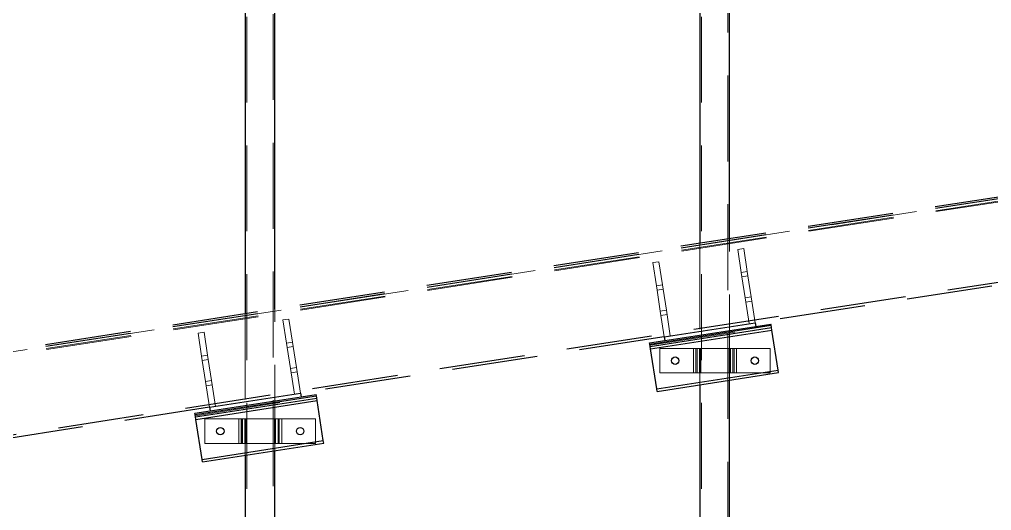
# Model space of a CAD drawing. Header units: millimetres. Extents: x 122 to 2816, y -707 to 556.
# Drawn here: x 641.64 to 656.04, y 308.33 to 315.6 of the extents above; entities that cross this region are included whole.
import ezdxf

# ---------------------------------------------------------------- set-up
doc = ezdxf.new("R2010")
doc.units = ezdxf.units.MM
doc.linetypes.add('HIDDEN', pattern=[1.905, 1.27, -0.635])

msp = doc.modelspace()

# ---------------------------------------------------------------- linework, layer by layer
at = {"color": 7, "linetype": 'HIDDEN', "lineweight": 18}
for p, q in [((645.00863, 327.067877), (645.00863, 302.976968)), ((645.397357, 302.976968), (645.397357, 327.067877)), ((651.744993, 327.067877), (651.744993, 302.067877)), ((652.13372, 302.067877), (652.13372, 327.067877)), ((665.881701, 314.418859), (627.312573, 308.448043)), ((627.317658, 308.480892), (665.876854, 314.450171)), ((665.883738, 314.405703), (627.310436, 308.43424)), ((651.719811, 312.285489), (651.719811, 310.19247)), ((652.158902, 310.260445), (652.158902, 312.353464)), ((652.369938, 312.208192), (652.280099, 312.194284)), ((652.332994, 311.8526), (652.280099, 312.194284)), ((652.422833, 311.866508), (652.369938, 312.208192)), ((651.112192, 312.013483), (651.022353, 311.999575)), ((651.075249, 311.657891), (651.022353, 311.999575)), ((651.165088, 311.671798), (651.112192, 312.013483)), ((652.422833, 311.866508), (652.332994, 311.8526)), ((652.342828, 311.789074), (652.332994, 311.8526)), ((652.432667, 311.802982), (652.422833, 311.866508)), ((652.432667, 311.802982), (652.342828, 311.789074)), ((652.391017, 311.477798), (652.342828, 311.789074)), ((652.480855, 311.491706), (652.432667, 311.802982)), ((651.165088, 311.671798), (651.075249, 311.657891)), ((651.085083, 311.594365), (651.075249, 311.657891)), ((651.174922, 311.608273), (651.085083, 311.594365)), ((651.133271, 311.283089), (651.085083, 311.594365)), ((651.174922, 311.608273), (651.165088, 311.671798)), ((651.22311, 311.296997), (651.174922, 311.608273)), ((652.480855, 311.491706), (652.391017, 311.477798)), ((652.450022, 311.096644), (652.391017, 311.477798)), ((652.49069, 311.42818), (652.400851, 311.414272)), ((652.539861, 311.110551), (652.480855, 311.491706)), ((645.422539, 309.217601), (645.422539, 311.310619)), ((651.22311, 311.296997), (651.133271, 311.283089)), ((651.192277, 310.901934), (651.133271, 311.283089)), ((651.282116, 310.915842), (651.22311, 311.296997)), ((644.983448, 311.242645), (644.983448, 309.149626)), ((645.632017, 311.165107), (645.542178, 311.151199)), ((645.595073, 310.809515), (645.542178, 311.151199)), ((645.684912, 310.823422), (645.632017, 311.165107)), ((651.232945, 311.233471), (651.143106, 311.219563)), ((644.374272, 310.970398), (644.284433, 310.95649)), ((644.427167, 310.628713), (644.374272, 310.970398)), ((650.981588, 310.777326), (652.778366, 311.055482)), ((644.337328, 310.614805), (644.284433, 310.95649)), ((645.684912, 310.823422), (645.595073, 310.809515)), ((645.694747, 310.759897), (645.684912, 310.823422)), ((645.604908, 310.745989), (645.595073, 310.809515)), ((645.694747, 310.759897), (645.604908, 310.745989)), ((645.653096, 310.434713), (645.604908, 310.745989)), ((645.742935, 310.448621), (645.694747, 310.759897)), ((651.125769, 310.730444), (651.125769, 310.366808)), ((651.125769, 310.730444), (651.625769, 310.730444)), ((651.625769, 310.730444), (651.625769, 310.366808)), ((651.625769, 310.730444), (651.73486, 310.730444)), ((651.662133, 310.730444), (651.662133, 310.366808)), ((651.677366, 310.730444), (651.677366, 310.366808)), ((651.680314, 310.366808), (651.680314, 310.730444)), ((651.716678, 310.730444), (651.716678, 310.366808)), ((651.728963, 310.730444), (651.728963, 310.366808)), ((651.73486, 310.730444), (652.153042, 310.730444)), ((651.73486, 310.366808), (651.73486, 310.730444)), ((652.153042, 310.730444), (652.262133, 310.730444)), ((652.153042, 310.730444), (652.153042, 310.366808)), ((652.158939, 310.730444), (652.158939, 310.366808)), ((652.171224, 310.366808), (652.171224, 310.730444)), ((652.207587, 310.730444), (652.207587, 310.366808)), ((652.210536, 310.730444), (652.210536, 310.366808)), ((652.225769, 310.366808), (652.225769, 310.730444)), ((652.262133, 310.730444), (652.262133, 310.366808)), ((652.262133, 310.730444), (652.762133, 310.730444)), ((652.762133, 310.730444), (652.762133, 310.366808)), ((644.427167, 310.628713), (644.337328, 310.614805)), ((644.347162, 310.55128), (644.337328, 310.614805)), ((644.437001, 310.565187), (644.347162, 310.55128)), ((644.395351, 310.240004), (644.347162, 310.55128)), ((644.437001, 310.565187), (644.427167, 310.628713)), ((644.485189, 310.253911), (644.437001, 310.565187)), ((645.742935, 310.448621), (645.653096, 310.434713)), ((645.712102, 310.053558), (645.653096, 310.434713)), ((645.752769, 310.385095), (645.66293, 310.371187)), ((645.801941, 310.067466), (645.742935, 310.448621)), ((644.485189, 310.253911), (644.395351, 310.240004)), ((644.454356, 309.858849), (644.395351, 310.240004)), ((644.544195, 309.872757), (644.485189, 310.253911)), ((651.125769, 310.366808), (651.625769, 310.366808)), ((651.625769, 310.366808), (651.73486, 310.366808)), ((651.73486, 310.366808), (652.153042, 310.366808)), ((652.153042, 310.366808), (652.262133, 310.366808)), ((652.262133, 310.366808), (652.762133, 310.366808)), ((644.495024, 310.190386), (644.405185, 310.176478)), ((644.243667, 309.734241), (646.040446, 310.012397)), ((644.387848, 309.687359), (644.387848, 309.323723)), ((644.387848, 309.687359), (644.887848, 309.687359)), ((644.887848, 309.687359), (644.887848, 309.323723)), ((644.887848, 309.687359), (644.996939, 309.687359)), ((644.924212, 309.687359), (644.924212, 309.323723)), ((644.939445, 309.687359), (644.939445, 309.323723)), ((644.942394, 309.323723), (644.942394, 309.687359)), ((644.978757, 309.687359), (644.978757, 309.323723)), ((644.991042, 309.687359), (644.991042, 309.323723)), ((644.996939, 309.687359), (645.415121, 309.687359)), ((644.996939, 309.323723), (644.996939, 309.687359)), ((645.415121, 309.687359), (645.524212, 309.687359)), ((645.415121, 309.687359), (645.415121, 309.323723)), ((645.421018, 309.687359), (645.421018, 309.323723)), ((645.433303, 309.323723), (645.433303, 309.687359)), ((645.469666, 309.687359), (645.469666, 309.323723)), ((645.472615, 309.687359), (645.472615, 309.323723)), ((645.487848, 309.323723), (645.487848, 309.687359)), ((645.524212, 309.687359), (645.524212, 309.323723)), ((645.524212, 309.687359), (646.024212, 309.687359)), ((646.024212, 309.687359), (646.024212, 309.323723)), ((644.387848, 309.323723), (644.887848, 309.323723)), ((644.887848, 309.323723), (644.996939, 309.323723)), ((644.996939, 309.323723), (645.415121, 309.323723)), ((645.415121, 309.323723), (645.524212, 309.323723)), ((645.524212, 309.323723), (646.024212, 309.323723))]:
    msp.add_line(p, q, dxfattribs=at)
at = {"color": 7, "linetype": 'Continuous', "lineweight": 25}
for p, q in [((644.983448, 321.886059), (644.983448, 311.242645)), ((645.422539, 311.310619), (645.422539, 321.886059)), ((651.719811, 321.886059), (651.719811, 312.285489)), ((652.158902, 312.353464), (652.158902, 321.886059)), ((651.192277, 310.901934), (652.539861, 311.110551)), ((652.539861, 311.110551), (652.548206, 311.056648)), ((650.978806, 310.795294), (652.775585, 311.07345)), ((650.984369, 310.759358), (652.781148, 311.037514)), ((650.989932, 310.723423), (652.786711, 311.001579)), ((651.200622, 310.848031), (652.548206, 311.056648)), ((652.548206, 311.056648), (652.772803, 311.091418)), ((652.775585, 311.07345), (652.772803, 311.091418)), ((652.781148, 311.037514), (652.775585, 311.07345)), ((652.786711, 311.001579), (652.781148, 311.037514)), ((652.878503, 310.408642), (652.786711, 311.001579)), ((650.976024, 310.813262), (651.200622, 310.848031)), ((651.192277, 310.901934), (651.200622, 310.848031)), ((650.978806, 310.795294), (650.976024, 310.813262)), ((650.984369, 310.759358), (650.978806, 310.795294)), ((650.989932, 310.723423), (650.984369, 310.759358)), ((651.081724, 310.130486), (650.989932, 310.723423)), ((651.081724, 310.130486), (652.878503, 310.408642)), ((652.884066, 310.372706), (652.878503, 310.408642)), ((651.087287, 310.09455), (652.884066, 310.372706)), ((652.158902, 304.39288), (652.158902, 310.260445)), ((651.087287, 310.09455), (651.081724, 310.130486)), ((651.719811, 310.19247), (651.719811, 304.460855)), ((644.240885, 309.752209), (646.037664, 310.030365)), ((644.246448, 309.716273), (646.043227, 309.994429)), ((644.252011, 309.680337), (646.04879, 309.958493)), ((644.454356, 309.858849), (645.801941, 310.067466)), ((644.462701, 309.804946), (645.810285, 310.013563)), ((645.801941, 310.067466), (645.810285, 310.013563)), ((645.810285, 310.013563), (646.034883, 310.048332)), ((646.037664, 310.030365), (646.034883, 310.048332)), ((646.043227, 309.994429), (646.037664, 310.030365)), ((646.04879, 309.958493), (646.043227, 309.994429)), ((646.140582, 309.365556), (646.04879, 309.958493)), ((644.454356, 309.858849), (644.462701, 309.804946)), ((644.238104, 309.770176), (644.462701, 309.804946)), ((644.240885, 309.752209), (644.238104, 309.770176)), ((644.246448, 309.716273), (644.240885, 309.752209)), ((644.252011, 309.680337), (644.246448, 309.716273)), ((644.343803, 309.0874), (644.252011, 309.680337)), ((644.343803, 309.0874), (646.140582, 309.365556)), ((644.349366, 309.051465), (646.146145, 309.329621)), ((646.146145, 309.329621), (646.140582, 309.365556)), ((644.349366, 309.051465), (644.343803, 309.0874)), ((644.983448, 309.149626), (644.983448, 305.503699)), ((645.422539, 305.435724), (645.422539, 309.217601))]:
    msp.add_line(p, q, dxfattribs=at)
at = {"color": 7, "linetype": 'HIDDEN', "lineweight": 25}
for p, q in [((665.876854, 314.450171), (627.317658, 308.480892)), ((665.87278, 314.476484), (627.321932, 308.508497)), ((666.063706, 313.243182), (627.121631, 307.21463)), ((657.930198, 311.94502), (652.539861, 311.110551)), ((651.192277, 310.901934), (645.801941, 310.067466)), ((644.454356, 309.858849), (639.06402, 309.024381))]:
    msp.add_line(p, q, dxfattribs=at)
at = {"color": 7, "linetype": 'Continuous', "lineweight": 25}
for centre in [(651.353042, 310.548626), (652.53486, 310.548626), (644.615121, 309.505541), (645.796939, 309.505541)]:
    msp.add_circle(centre, 0.054545, dxfattribs=at)

doc.saveas('drawing.dxf')
